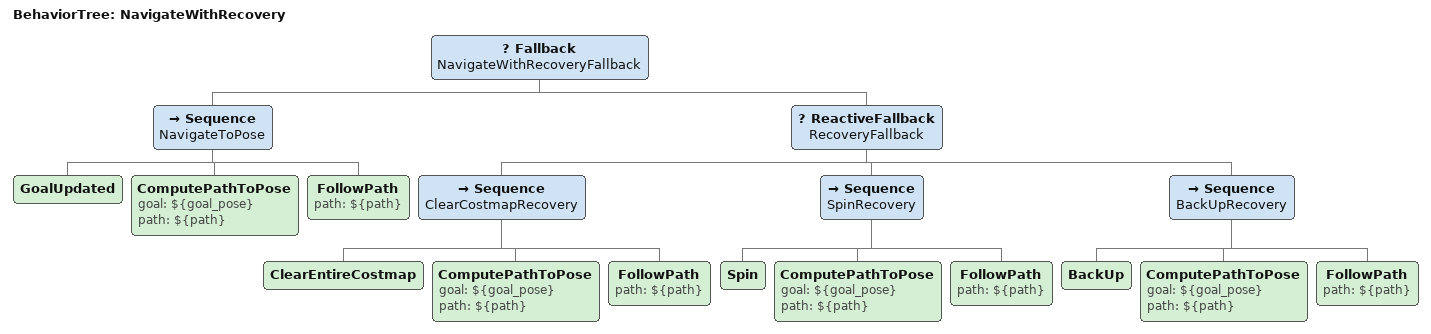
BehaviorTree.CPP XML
<!-- behavior tree to execute: "NavigateWithRecovery" -->
<root main_tree_to_execute="NavigateWithRecovery">
  <!-- assign bt an ID: NavigateWithRecovery -->
  <BehaviorTree ID="NavigateWithRecovery">
    <!-- fallback node: tries child nodes in order and moves to the next if the previous fails -->
    <Fallback name="NavigateWithRecoveryFallback">
      <!-- sequence node: executes children in order, all must succeed for sequence to succeed -->
      <Sequence name="NavigateToPose">
        <!-- checks if goal has been updated: if yes, restart sequence -->
        <GoalUpdated/>
        <!-- compute path to target pose from current pose -->
        <ComputePathToPose goal="${goal_pose}" path="${path}"/>
        <!-- robot follows the computed path -->
        <FollowPath path="${path}"/>
      </Sequence>
      <!-- reactive fallback node: similar to fallback, but re-checks all conditions of all children before trying any -->
      <ReactiveFallback name="RecoveryFallback">
        <!-- sequence for costmap clearing and reattempting path computation -->
        <Sequence name="ClearCostmapRecovery">
          <!-- clear entire costmap to remove potential obstacles -->
          <ClearEntireCostmap/>
          <ComputePathToPose goal="${goal_pose}" path="${path}"/>
          <FollowPath path="${path}"/>
        </Sequence>
        <Sequence name="SpinRecovery">
          <!-- robot spins 360 degrees to potential clear local obstacles or reorient itself -->
          <Spin/>
          <ComputePathToPose goal="${goal_pose}" path="${path}"/>
          <FollowPath path="${path}"/>
        </Sequence>
        <Sequence name="BackUpRecovery">
          <!-- robot moves backwards for a predefined distance or time -->
          <BackUp/>
          <ComputePathToPose goal="${goal_pose}" path="${path}"/>
          <FollowPath path="${path}"/>
        </Sequence>
      </ReactiveFallback>
    </Fallback>
  </BehaviorTree>
</root>
